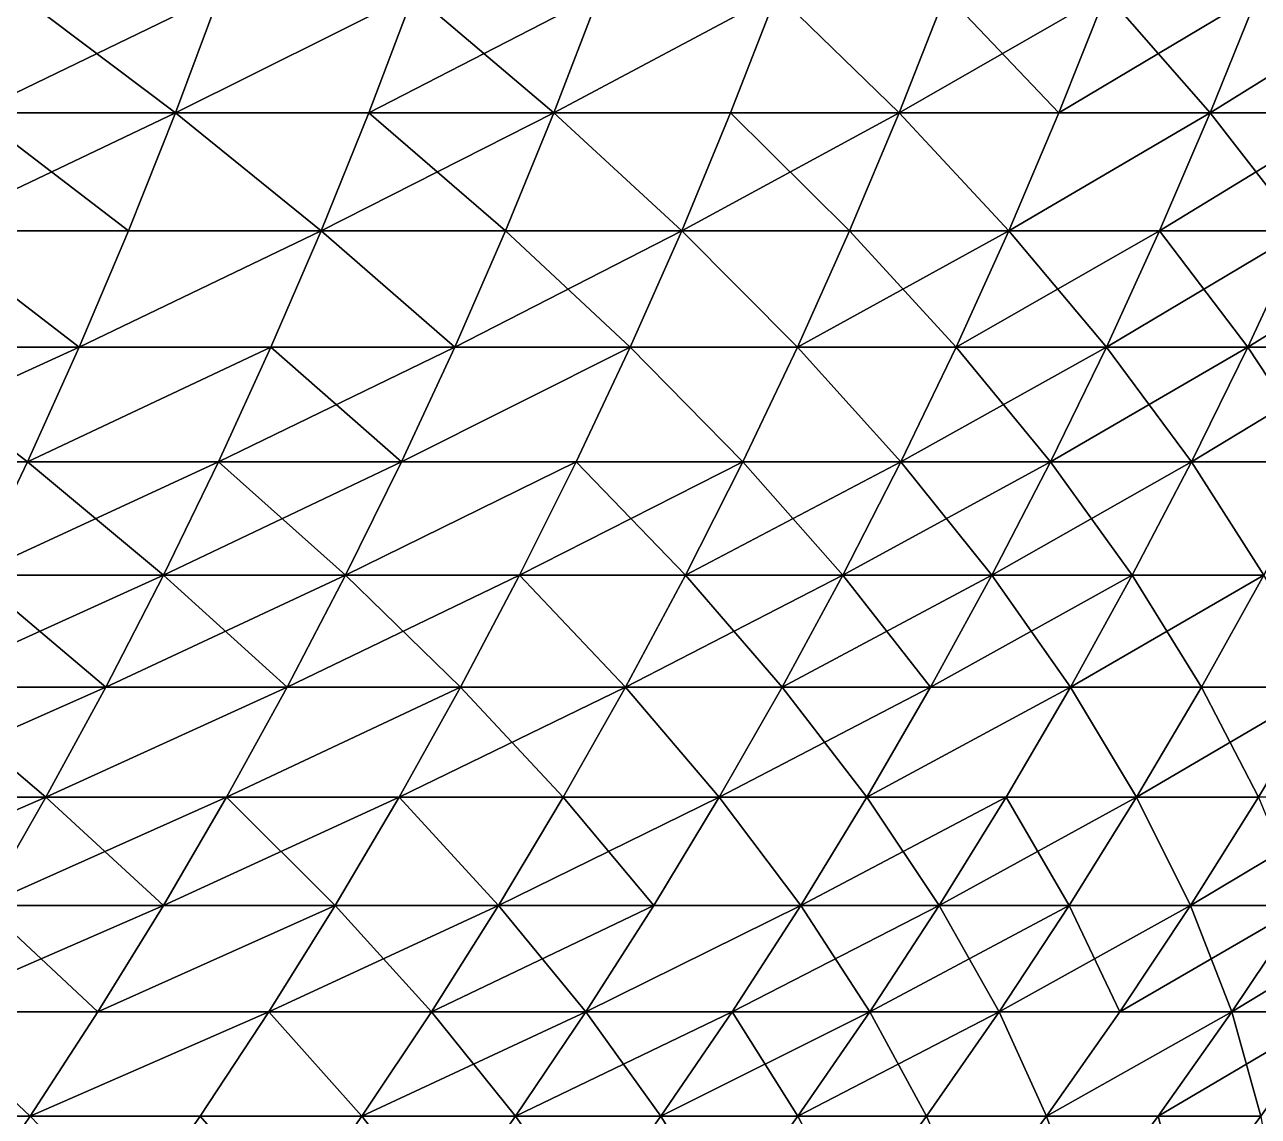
# Model space of a CAD drawing. Header units: millimetres. Extents: x -3250 to 6200, y -3250 to 3250.
# Drawn here: x 5764.4 to 5953.7, y -483 to -315.5 of the extents above; entities that cross this region are included whole.
import ezdxf

# ---------------------------------------------------------------- set-up
doc = ezdxf.new("R2010")
doc.units = ezdxf.units.MM
doc.header["$MEASUREMENT"] = 0
doc.layers.add('MESH_3D', color=2, linetype='CONTINUOUS')

msp = doc.modelspace()

# ---------------------------------------------------------------- linework, layer by layer
at = {"layer": 'MESH_3D'}
for points in [[(5763.29, -310.75, 1531.97), (5787.49, -329.03, 1585.47), (5756.59, -329.03, 1536.3)], [(5794.3, -310.75, 25118.69), (5756.59, -329.03, 25163.7), (5787.49, -329.03, 25114.53)], [(5794.3, -310.75, 25118.69), (5763.29, -310.75, 25168.03), (5756.59, -329.03, 25163.7)], [(5763.29, -310.75, 1531.97), (5794.3, -310.75, 1581.31), (5787.49, -329.03, 1585.47)], [(5787.49, -329.03, 1585.47), (5824.06, -310.75, 1631.41), (5817.15, -329.03, 1635.4)], [(5794.3, -310.75, 1581.31), (5824.06, -310.75, 1631.41), (5787.49, -329.03, 1585.47)], [(5824.06, -310.75, 25068.59), (5787.49, -329.03, 25114.53), (5817.15, -329.03, 25064.6)], [(5824.06, -310.75, 25068.59), (5794.3, -310.75, 25118.69), (5787.49, -329.03, 25114.53)], [(5824.06, -310.75, 1631.41), (5845.56, -329.03, 1686.05), (5817.15, -329.03, 1635.4)], [(5852.56, -310.75, 25017.77), (5817.15, -329.03, 25064.6), (5845.56, -329.03, 25013.95)], [(5852.56, -310.75, 25017.77), (5824.06, -310.75, 25068.59), (5817.15, -329.03, 25064.6)], [(5824.06, -310.75, 1631.41), (5852.56, -310.75, 1682.23), (5845.56, -329.03, 1686.05)], [(5845.56, -329.03, 1686.05), (5879.79, -310.75, 1733.75), (5872.69, -329.03, 1737.39)], [(5852.56, -310.75, 1682.23), (5879.79, -310.75, 1733.75), (5845.56, -329.03, 1686.05)], [(5879.79, -310.75, 24966.25), (5852.56, -310.75, 25017.77), (5845.56, -329.03, 25013.95)], [(5879.79, -310.75, 24966.25), (5845.56, -329.03, 25013.95), (5872.69, -329.03, 24962.61)], [(5879.79, -310.75, 1733.75), (5898.54, -329.03, 1789.4), (5872.69, -329.03, 1737.39)], [(5898.54, -329.03, 24910.6), (5879.79, -310.75, 24966.25), (5872.69, -329.03, 24962.61)], [(5879.79, -310.75, 1733.75), (5905.73, -310.75, 1785.94), (5898.54, -329.03, 1789.4)], [(5905.73, -310.75, 24914.06), (5879.79, -310.75, 24966.25), (5898.54, -329.03, 24910.6)], [(5905.73, -310.75, 1785.94), (5923.08, -329.03, 1842.03), (5898.54, -329.03, 1789.4)], [(5930.35, -310.75, 24861.25), (5898.54, -329.03, 24910.6), (5923.08, -329.03, 24857.97)], [(5930.35, -310.75, 24861.25), (5905.73, -310.75, 24914.06), (5898.54, -329.03, 24910.6)], [(5905.73, -310.75, 1785.94), (5930.35, -310.75, 1838.75), (5923.08, -329.03, 1842.03)], [(5930.35, -310.75, 1838.75), (5946.31, -329.03, 1895.26), (5923.08, -329.03, 1842.03)], [(5953.66, -310.75, 24807.84), (5930.35, -310.75, 24861.25), (5923.08, -329.03, 24857.97)], [(5953.66, -310.75, 24807.84), (5923.08, -329.03, 24857.97), (5946.31, -329.03, 24804.74)], [(5930.35, -310.75, 1838.75), (5953.66, -310.75, 1892.16), (5946.31, -329.03, 1895.26)], [(5946.31, -329.03, 1895.26), (5975.62, -310.75, 1946.13), (5968.2, -329.03, 1949.05)], [(5953.66, -310.75, 1892.16), (5975.62, -310.75, 1946.13), (5946.31, -329.03, 1895.26)], [(5968.2, -329.03, 24750.95), (5953.66, -310.75, 24807.84), (5946.31, -329.03, 24804.74)], [(5975.62, -310.75, 24753.87), (5953.66, -310.75, 24807.84), (5968.2, -329.03, 24750.95)], [(5756.59, -329.03, 1536.3), (5780.3, -347.11, 1589.87), (5749.51, -347.11, 1540.87)], [(5787.49, -329.03, 25114.53), (5756.59, -329.03, 25163.7), (5749.51, -347.11, 25159.13)], [(5787.49, -329.03, 25114.53), (5749.51, -347.11, 25159.13), (5780.3, -347.11, 25110.13)], [(5756.59, -329.03, 1536.3), (5787.49, -329.03, 1585.47), (5780.3, -347.11, 1589.87)], [(5787.49, -329.03, 1585.47), (5809.85, -347.11, 1639.61), (5780.3, -347.11, 1589.87)], [(5809.85, -347.11, 25060.39), (5787.49, -329.03, 25114.53), (5780.3, -347.11, 25110.13)], [(5787.49, -329.03, 1585.47), (5817.15, -329.03, 1635.4), (5809.85, -347.11, 1639.61)], [(5817.15, -329.03, 25064.6), (5787.49, -329.03, 25114.53), (5809.85, -347.11, 25060.39)], [(5817.15, -329.03, 1635.4), (5838.15, -347.11, 1690.08), (5809.85, -347.11, 1639.61)], [(5845.56, -329.03, 25013.95), (5817.15, -329.03, 25064.6), (5809.85, -347.11, 25060.39)], [(5845.56, -329.03, 25013.95), (5809.85, -347.11, 25060.39), (5838.15, -347.11, 25009.92)], [(5817.15, -329.03, 1635.4), (5845.56, -329.03, 1686.05), (5838.15, -347.11, 1690.08)], [(5845.56, -329.03, 1686.05), (5865.19, -347.11, 1741.24), (5838.15, -347.11, 1690.08)], [(5865.19, -347.11, 24958.76), (5845.56, -329.03, 25013.95), (5838.15, -347.11, 25009.92)], [(5845.56, -329.03, 1686.05), (5872.69, -329.03, 1737.39), (5865.19, -347.11, 1741.24)], [(5872.69, -329.03, 24962.61), (5845.56, -329.03, 25013.95), (5865.19, -347.11, 24958.76)], [(5872.69, -329.03, 1737.39), (5890.95, -347.11, 1793.05), (5865.19, -347.11, 1741.24)], [(5898.54, -329.03, 24910.6), (5872.69, -329.03, 24962.61), (5865.19, -347.11, 24958.76)], [(5898.54, -329.03, 24910.6), (5865.19, -347.11, 24958.76), (5890.95, -347.11, 24906.95)], [(5872.69, -329.03, 1737.39), (5898.54, -329.03, 1789.4), (5890.95, -347.11, 1793.05)], [(5898.54, -329.03, 1789.4), (5915.4, -347.11, 1845.5), (5890.95, -347.11, 1793.05)], [(5915.4, -347.11, 24854.5), (5898.54, -329.03, 24910.6), (5890.95, -347.11, 24906.95)], [(5898.54, -329.03, 1789.4), (5923.08, -329.03, 1842.03), (5915.4, -347.11, 1845.5)], [(5923.08, -329.03, 24857.97), (5898.54, -329.03, 24910.6), (5915.4, -347.11, 24854.5)], [(5915.4, -347.11, 1845.5), (5946.31, -329.03, 1895.26), (5938.54, -347.11, 1898.53)], [(5923.08, -329.03, 1842.03), (5946.31, -329.03, 1895.26), (5915.4, -347.11, 1845.5)], [(5946.31, -329.03, 24804.74), (5915.4, -347.11, 24854.5), (5938.54, -347.11, 24801.47)], [(5946.31, -329.03, 24804.74), (5923.08, -329.03, 24857.97), (5915.4, -347.11, 24854.5)], [(5946.31, -329.03, 1895.26), (5960.35, -347.11, 1952.13), (5938.54, -347.11, 1898.53)], [(5968.2, -329.03, 24750.95), (5938.54, -347.11, 24801.47), (5960.35, -347.11, 24747.87)], [(5968.2, -329.03, 24750.95), (5946.31, -329.03, 24804.74), (5938.54, -347.11, 24801.47)], [(5946.31, -329.03, 1895.26), (5968.2, -329.03, 1949.05), (5960.35, -347.11, 1952.13)], [(5749.51, -347.11, 1540.87), (5772.72, -364.97, 1594.5), (5742.05, -364.97, 1545.69)], [(5772.72, -364.97, 25105.5), (5749.51, -347.11, 25159.13), (5742.05, -364.97, 25154.31)], [(5749.51, -347.11, 1540.87), (5780.3, -347.11, 1589.87), (5772.72, -364.97, 1594.5)], [(5780.3, -347.11, 25110.13), (5749.51, -347.11, 25159.13), (5772.72, -364.97, 25105.5)], [(5772.72, -364.97, 1594.5), (5809.85, -347.11, 1639.61), (5802.16, -364.97, 1644.05)], [(5780.3, -347.11, 1589.87), (5809.85, -347.11, 1639.61), (5772.72, -364.97, 1594.5)], [(5809.85, -347.11, 25060.39), (5772.72, -364.97, 25105.5), (5802.16, -364.97, 25055.95)], [(5809.85, -347.11, 25060.39), (5780.3, -347.11, 25110.13), (5772.72, -364.97, 25105.5)], [(5809.85, -347.11, 1639.61), (5830.36, -364.97, 1694.33), (5802.16, -364.97, 1644.05)], [(5830.36, -364.97, 25005.67), (5809.85, -347.11, 25060.39), (5802.16, -364.97, 25055.95)], [(5809.85, -347.11, 1639.61), (5838.15, -347.11, 1690.08), (5830.36, -364.97, 1694.33)], [(5838.15, -347.11, 25009.92), (5809.85, -347.11, 25060.39), (5830.36, -364.97, 25005.67)], [(5838.15, -347.11, 1690.08), (5857.29, -364.97, 1745.29), (5830.36, -364.97, 1694.33)], [(5865.19, -347.11, 24958.76), (5830.36, -364.97, 25005.67), (5857.29, -364.97, 24954.71)], [(5865.19, -347.11, 24958.76), (5838.15, -347.11, 25009.92), (5830.36, -364.97, 25005.67)], [(5838.15, -347.11, 1690.08), (5865.19, -347.11, 1741.24), (5857.29, -364.97, 1745.29)], [(5865.19, -347.11, 1741.24), (5882.95, -364.97, 1796.91), (5857.29, -364.97, 1745.29)], [(5882.95, -364.97, 24903.09), (5865.19, -347.11, 24958.76), (5857.29, -364.97, 24954.71)], [(5865.19, -347.11, 1741.24), (5890.95, -347.11, 1793.05), (5882.95, -364.97, 1796.91)], [(5890.95, -347.11, 24906.95), (5865.19, -347.11, 24958.76), (5882.95, -364.97, 24903.09)], [(5890.95, -347.11, 1793.05), (5907.31, -364.97, 1849.15), (5882.95, -364.97, 1796.91)], [(5915.4, -347.11, 24854.5), (5890.95, -347.11, 24906.95), (5882.95, -364.97, 24903.09)], [(5915.4, -347.11, 24854.5), (5882.95, -364.97, 24903.09), (5907.31, -364.97, 24850.85)], [(5890.95, -347.11, 1793.05), (5915.4, -347.11, 1845.5), (5907.31, -364.97, 1849.15)], [(5915.4, -347.11, 1845.5), (5930.36, -364.97, 1901.98), (5907.31, -364.97, 1849.15)], [(5938.54, -347.11, 24801.47), (5915.4, -347.11, 24854.5), (5907.31, -364.97, 24850.85)], [(5938.54, -347.11, 24801.47), (5907.31, -364.97, 24850.85), (5930.36, -364.97, 24798.02)], [(5915.4, -347.11, 1845.5), (5938.54, -347.11, 1898.53), (5930.36, -364.97, 1901.98)], [(5930.36, -364.97, 1901.98), (5960.35, -347.11, 1952.13), (5952.08, -364.97, 1955.37)], [(5938.54, -347.11, 1898.53), (5960.35, -347.11, 1952.13), (5930.36, -364.97, 1901.98)], [(5952.08, -364.97, 24744.63), (5938.54, -347.11, 24801.47), (5930.36, -364.97, 24798.02)], [(5960.35, -347.11, 24747.87), (5938.54, -347.11, 24801.47), (5952.08, -364.97, 24744.63)], [(5960.35, -347.11, 1952.13), (5972.47, -364.97, 2009.28), (5952.08, -364.97, 1955.37)], [(5980.82, -347.11, 24693.75), (5960.35, -347.11, 24747.87), (5952.08, -364.97, 24744.63)], [(5980.82, -347.11, 24693.75), (5952.08, -364.97, 24744.63), (5972.47, -364.97, 24690.72)], [(5742.05, -364.97, 1545.69), (5764.77, -382.6, 1599.36), (5734.22, -382.6, 1550.75)], [(5772.72, -364.97, 25105.5), (5742.05, -364.97, 25154.31), (5734.22, -382.6, 25149.25)], [(5772.72, -364.97, 25105.5), (5734.22, -382.6, 25149.25), (5764.77, -382.6, 25100.64)], [(5742.05, -364.97, 1545.69), (5772.72, -364.97, 1594.5), (5764.77, -382.6, 1599.36)], [(5764.77, -382.6, 1599.36), (5802.16, -364.97, 1644.05), (5794.09, -382.6, 1648.71)], [(5772.72, -364.97, 1594.5), (5802.16, -364.97, 1644.05), (5764.77, -382.6, 1599.36)], [(5802.16, -364.97, 25055.95), (5764.77, -382.6, 25100.64), (5794.09, -382.6, 25051.29)], [(5802.16, -364.97, 25055.95), (5772.72, -364.97, 25105.5), (5764.77, -382.6, 25100.64)], [(5802.16, -364.97, 1644.05), (5822.17, -382.6, 1698.78), (5794.09, -382.6, 1648.71)], [(5830.36, -364.97, 25005.67), (5794.09, -382.6, 25051.29), (5822.17, -382.6, 25001.22)], [(5830.36, -364.97, 25005.67), (5802.16, -364.97, 25055.95), (5794.09, -382.6, 25051.29)], [(5802.16, -364.97, 1644.05), (5830.36, -364.97, 1694.33), (5822.17, -382.6, 1698.78)], [(5822.17, -382.6, 1698.78), (5857.29, -364.97, 1745.29), (5849, -382.6, 1749.54)], [(5830.36, -364.97, 1694.33), (5857.29, -364.97, 1745.29), (5822.17, -382.6, 1698.78)], [(5857.29, -364.97, 24954.71), (5830.36, -364.97, 25005.67), (5822.17, -382.6, 25001.22)], [(5857.29, -364.97, 24954.71), (5822.17, -382.6, 25001.22), (5849, -382.6, 24950.46)], [(5857.29, -364.97, 1745.29), (5874.55, -382.6, 1800.95), (5849, -382.6, 1749.54)], [(5874.55, -382.6, 24899.05), (5857.29, -364.97, 24954.71), (5849, -382.6, 24950.46)], [(5857.29, -364.97, 1745.29), (5882.95, -364.97, 1796.91), (5874.55, -382.6, 1800.95)], [(5882.95, -364.97, 24903.09), (5857.29, -364.97, 24954.71), (5874.55, -382.6, 24899.05)], [(5882.95, -364.97, 1796.91), (5898.81, -382.6, 1852.98), (5874.55, -382.6, 1800.95)], [(5898.81, -382.6, 24847.02), (5882.95, -364.97, 24903.09), (5874.55, -382.6, 24899.05)], [(5882.95, -364.97, 1796.91), (5907.31, -364.97, 1849.15), (5898.81, -382.6, 1852.98)], [(5907.31, -364.97, 24850.85), (5882.95, -364.97, 24903.09), (5898.81, -382.6, 24847.02)], [(5907.31, -364.97, 1849.15), (5921.77, -382.6, 1905.6), (5898.81, -382.6, 1852.98)], [(5930.36, -364.97, 24798.02), (5907.31, -364.97, 24850.85), (5898.81, -382.6, 24847.02)], [(5930.36, -364.97, 24798.02), (5898.81, -382.6, 24847.02), (5921.77, -382.6, 24794.4)], [(5907.31, -364.97, 1849.15), (5930.36, -364.97, 1901.98), (5921.77, -382.6, 1905.6)], [(5921.77, -382.6, 1905.6), (5952.08, -364.97, 1955.37), (5943.41, -382.6, 1958.77)], [(5930.36, -364.97, 1901.98), (5952.08, -364.97, 1955.37), (5921.77, -382.6, 1905.6)], [(5943.41, -382.6, 24741.23), (5930.36, -364.97, 24798.02), (5921.77, -382.6, 24794.4)], [(5952.08, -364.97, 24744.63), (5930.36, -364.97, 24798.02), (5943.41, -382.6, 24741.23)], [(5952.08, -364.97, 1955.37), (5963.71, -382.6, 2012.47), (5943.41, -382.6, 1958.77)], [(5972.47, -364.97, 24690.72), (5952.08, -364.97, 24744.63), (5943.41, -382.6, 24741.23)], [(5972.47, -364.97, 24690.72), (5943.41, -382.6, 24741.23), (5963.71, -382.6, 24687.53)], [(5952.08, -364.97, 1955.37), (5972.47, -364.97, 2009.28), (5963.71, -382.6, 2012.47)], [(5734.22, -382.6, 1550.75), (5764.77, -382.6, 1599.36), (5756.44, -400, 1604.44)], [(5764.77, -382.6, 25100.64), (5734.22, -382.6, 25149.25), (5756.44, -400, 25095.56)], [(5764.77, -382.6, 1599.36), (5785.64, -400, 1653.59), (5756.44, -400, 1604.44)], [(5794.09, -382.6, 25051.29), (5756.44, -400, 25095.56), (5785.64, -400, 25046.41)], [(5794.09, -382.6, 25051.29), (5764.77, -382.6, 25100.64), (5756.44, -400, 25095.56)], [(5764.77, -382.6, 1599.36), (5794.09, -382.6, 1648.71), (5785.64, -400, 1653.59)], [(5794.09, -382.6, 1648.71), (5813.6, -400, 1703.45), (5785.64, -400, 1653.59)], [(5822.17, -382.6, 25001.22), (5794.09, -382.6, 25051.29), (5785.64, -400, 25046.41)], [(5822.17, -382.6, 25001.22), (5785.64, -400, 25046.41), (5813.6, -400, 24996.55)], [(5794.09, -382.6, 1648.71), (5822.17, -382.6, 1698.78), (5813.6, -400, 1703.45)], [(5813.6, -400, 1703.45), (5849, -382.6, 1749.54), (5840.32, -400, 1753.99)], [(5822.17, -382.6, 1698.78), (5849, -382.6, 1749.54), (5813.6, -400, 1703.45)], [(5849, -382.6, 24950.46), (5813.6, -400, 24996.55), (5840.32, -400, 24946.01)], [(5849, -382.6, 24950.46), (5822.17, -382.6, 25001.22), (5813.6, -400, 24996.55)], [(5849, -382.6, 1749.54), (5865.76, -400, 1805.18), (5840.32, -400, 1753.99)], [(5874.55, -382.6, 24899.05), (5840.32, -400, 24946.01), (5865.76, -400, 24894.82)], [(5874.55, -382.6, 24899.05), (5849, -382.6, 24950.46), (5840.32, -400, 24946.01)], [(5849, -382.6, 1749.54), (5874.55, -382.6, 1800.95), (5865.76, -400, 1805.18)], [(5874.55, -382.6, 1800.95), (5889.92, -400, 1856.99), (5865.76, -400, 1805.18)], [(5898.81, -382.6, 24847.02), (5865.76, -400, 24894.82), (5889.92, -400, 24843.01)], [(5898.81, -382.6, 24847.02), (5874.55, -382.6, 24899.05), (5865.76, -400, 24894.82)], [(5874.55, -382.6, 1800.95), (5898.81, -382.6, 1852.98), (5889.92, -400, 1856.99)], [(5898.81, -382.6, 1852.98), (5912.78, -400, 1909.39), (5889.92, -400, 1856.99)], [(5921.77, -382.6, 24794.4), (5898.81, -382.6, 24847.02), (5889.92, -400, 24843.01)], [(5921.77, -382.6, 24794.4), (5889.92, -400, 24843.01), (5912.78, -400, 24790.61)], [(5898.81, -382.6, 1852.98), (5921.77, -382.6, 1905.6), (5912.78, -400, 1909.39)], [(5921.77, -382.6, 1905.6), (5934.33, -400, 1962.34), (5912.78, -400, 1909.39)], [(5943.41, -382.6, 24741.23), (5921.77, -382.6, 24794.4), (5912.78, -400, 24790.61)], [(5943.41, -382.6, 24741.23), (5912.78, -400, 24790.61), (5934.33, -400, 24737.66)], [(5921.77, -382.6, 1905.6), (5943.41, -382.6, 1958.77), (5934.33, -400, 1962.34)], [(5943.41, -382.6, 1958.77), (5954.55, -400, 2015.81), (5934.33, -400, 1962.34)], [(5954.55, -400, 24684.19), (5943.41, -382.6, 24741.23), (5934.33, -400, 24737.66)], [(5943.41, -382.6, 1958.77), (5963.71, -382.6, 2012.47), (5954.55, -400, 2015.81)], [(5963.71, -382.6, 24687.53), (5943.41, -382.6, 24741.23), (5954.55, -400, 24684.19)], [(5756.44, -400, 1604.44), (5776.82, -417.15, 1658.68), (5747.75, -417.15, 1609.75)], [(5785.64, -400, 25046.41), (5756.44, -400, 25095.56), (5747.75, -417.15, 25090.25)], [(5785.64, -400, 25046.41), (5747.75, -417.15, 25090.25), (5776.82, -417.15, 25041.32)], [(5756.44, -400, 1604.44), (5785.64, -400, 1653.59), (5776.82, -417.15, 1658.68)], [(5785.64, -400, 1653.59), (5804.66, -417.15, 1708.32), (5776.82, -417.15, 1658.68)], [(5813.6, -400, 24996.55), (5785.64, -400, 25046.41), (5776.82, -417.15, 25041.32)], [(5813.6, -400, 24996.55), (5776.82, -417.15, 25041.32), (5804.66, -417.15, 24991.68)], [(5785.64, -400, 1653.59), (5813.6, -400, 1703.45), (5804.66, -417.15, 1708.32)], [(5813.6, -400, 1703.45), (5831.25, -417.15, 1758.64), (5804.66, -417.15, 1708.32)], [(5840.32, -400, 24946.01), (5804.66, -417.15, 24991.68), (5831.25, -417.15, 24941.36)], [(5840.32, -400, 24946.01), (5813.6, -400, 24996.55), (5804.66, -417.15, 24991.68)], [(5813.6, -400, 1703.45), (5840.32, -400, 1753.99), (5831.25, -417.15, 1758.64)], [(5840.32, -400, 1753.99), (5856.58, -417.15, 1809.6), (5831.25, -417.15, 1758.64)], [(5856.58, -417.15, 24890.4), (5840.32, -400, 24946.01), (5831.25, -417.15, 24941.36)], [(5840.32, -400, 1753.99), (5865.76, -400, 1805.18), (5856.58, -417.15, 1809.6)], [(5865.76, -400, 24894.82), (5840.32, -400, 24946.01), (5856.58, -417.15, 24890.4)], [(5865.76, -400, 1805.18), (5880.63, -417.15, 1861.18), (5856.58, -417.15, 1809.6)], [(5889.92, -400, 24843.01), (5865.76, -400, 24894.82), (5856.58, -417.15, 24890.4)], [(5889.92, -400, 24843.01), (5856.58, -417.15, 24890.4), (5880.63, -417.15, 24838.82)], [(5865.76, -400, 1805.18), (5889.92, -400, 1856.99), (5880.63, -417.15, 1861.18)], [(5889.92, -400, 1856.99), (5903.39, -417.15, 1913.35), (5880.63, -417.15, 1861.18)], [(5912.78, -400, 24790.61), (5880.63, -417.15, 24838.82), (5903.39, -417.15, 24786.65)], [(5912.78, -400, 24790.61), (5889.92, -400, 24843.01), (5880.63, -417.15, 24838.82)], [(5889.92, -400, 1856.99), (5912.78, -400, 1909.39), (5903.39, -417.15, 1913.35)], [(5903.39, -417.15, 1913.35), (5934.33, -400, 1962.34), (5924.84, -417.15, 1966.06)], [(5912.78, -400, 1909.39), (5934.33, -400, 1962.34), (5903.39, -417.15, 1913.35)], [(5924.84, -417.15, 24733.94), (5912.78, -400, 24790.61), (5903.39, -417.15, 24786.65)], [(5934.33, -400, 24737.66), (5912.78, -400, 24790.61), (5924.84, -417.15, 24733.94)], [(5934.33, -400, 1962.34), (5944.97, -417.15, 2019.29), (5924.84, -417.15, 1966.06)], [(5954.55, -400, 24684.19), (5934.33, -400, 24737.66), (5924.84, -417.15, 24733.94)], [(5954.55, -400, 24684.19), (5924.84, -417.15, 24733.94), (5944.97, -417.15, 24680.71)], [(5934.33, -400, 1962.34), (5954.55, -400, 2015.81), (5944.97, -417.15, 2019.29)], [(5954.55, -400, 2015.81), (5963.77, -417.15, 2073.01), (5944.97, -417.15, 2019.29)], [(5963.77, -417.15, 24626.99), (5954.55, -400, 24684.19), (5944.97, -417.15, 24680.71)], [(5738.69, -434.04, 1615.29), (5776.82, -417.15, 1658.68), (5767.63, -434.04, 1663.99)], [(5747.75, -417.15, 1609.75), (5776.82, -417.15, 1658.68), (5738.69, -434.04, 1615.29)], [(5767.63, -434.04, 25036.01), (5747.75, -417.15, 25090.25), (5738.69, -434.04, 25084.71)], [(5776.82, -417.15, 25041.32), (5747.75, -417.15, 25090.25), (5767.63, -434.04, 25036.01)], [(5767.63, -434.04, 1663.99), (5804.66, -417.15, 1708.32), (5795.34, -434.04, 1713.4)], [(5776.82, -417.15, 1658.68), (5804.66, -417.15, 1708.32), (5767.63, -434.04, 1663.99)], [(5804.66, -417.15, 24991.68), (5776.82, -417.15, 25041.32), (5767.63, -434.04, 25036.01)], [(5804.66, -417.15, 24991.68), (5767.63, -434.04, 25036.01), (5795.34, -434.04, 24986.6)], [(5795.34, -434.04, 1713.4), (5831.25, -417.15, 1758.64), (5821.81, -434.04, 1763.48)], [(5804.66, -417.15, 1708.32), (5831.25, -417.15, 1758.64), (5795.34, -434.04, 1713.4)], [(5831.25, -417.15, 24941.36), (5804.66, -417.15, 24991.68), (5795.34, -434.04, 24986.6)], [(5831.25, -417.15, 24941.36), (5795.34, -434.04, 24986.6), (5821.81, -434.04, 24936.52)], [(5831.25, -417.15, 1758.64), (5847.02, -434.04, 1814.21), (5821.81, -434.04, 1763.48)], [(5856.58, -417.15, 24890.4), (5831.25, -417.15, 24941.36), (5821.81, -434.04, 24936.52)], [(5856.58, -417.15, 24890.4), (5821.81, -434.04, 24936.52), (5847.02, -434.04, 24885.79)], [(5831.25, -417.15, 1758.64), (5856.58, -417.15, 1809.6), (5847.02, -434.04, 1814.21)], [(5856.58, -417.15, 1809.6), (5870.96, -434.04, 1865.55), (5847.02, -434.04, 1814.21)], [(5870.96, -434.04, 24834.45), (5856.58, -417.15, 24890.4), (5847.02, -434.04, 24885.79)], [(5856.58, -417.15, 1809.6), (5880.63, -417.15, 1861.18), (5870.96, -434.04, 1865.55)], [(5880.63, -417.15, 24838.82), (5856.58, -417.15, 24890.4), (5870.96, -434.04, 24834.45)], [(5880.63, -417.15, 1861.18), (5893.61, -434.04, 1917.47), (5870.96, -434.04, 1865.55)], [(5903.39, -417.15, 24786.65), (5880.63, -417.15, 24838.82), (5870.96, -434.04, 24834.45)], [(5903.39, -417.15, 24786.65), (5870.96, -434.04, 24834.45), (5893.61, -434.04, 24782.53)], [(5880.63, -417.15, 1861.18), (5903.39, -417.15, 1913.35), (5893.61, -434.04, 1917.47)], [(5893.61, -434.04, 1917.47), (5924.84, -417.15, 1966.06), (5914.96, -434.04, 1969.94)], [(5903.39, -417.15, 1913.35), (5924.84, -417.15, 1966.06), (5893.61, -434.04, 1917.47)], [(5924.84, -417.15, 24733.94), (5903.39, -417.15, 24786.65), (5893.61, -434.04, 24782.53)], [(5924.84, -417.15, 24733.94), (5893.61, -434.04, 24782.53), (5914.96, -434.04, 24730.06)], [(5924.84, -417.15, 1966.06), (5935, -434.04, 2022.92), (5914.96, -434.04, 1969.94)], [(5935, -434.04, 24677.08), (5924.84, -417.15, 24733.94), (5914.96, -434.04, 24730.06)], [(5924.84, -417.15, 1966.06), (5944.97, -417.15, 2019.29), (5935, -434.04, 2022.92)], [(5944.97, -417.15, 24680.71), (5924.84, -417.15, 24733.94), (5935, -434.04, 24677.08)], [(5944.97, -417.15, 2019.29), (5953.71, -434.04, 2076.39), (5935, -434.04, 2022.92)], [(5963.77, -417.15, 24626.99), (5944.97, -417.15, 24680.71), (5935, -434.04, 24677.08)], [(5963.77, -417.15, 24626.99), (5935, -434.04, 24677.08), (5953.71, -434.04, 24623.61)], [(5944.97, -417.15, 2019.29), (5963.77, -417.15, 2073.01), (5953.71, -434.04, 2076.39)], [(5729.28, -450.66, 1621.04), (5767.63, -434.04, 1663.99), (5758.08, -450.66, 1669.5)], [(5738.69, -434.04, 1615.29), (5767.63, -434.04, 1663.99), (5729.28, -450.66, 1621.04)], [(5767.63, -434.04, 25036.01), (5738.69, -434.04, 25084.71), (5729.28, -450.66, 25078.96)], [(5767.63, -434.04, 25036.01), (5729.28, -450.66, 25078.96), (5758.08, -450.66, 25030.5)], [(5767.63, -434.04, 1663.99), (5785.65, -450.66, 1718.67), (5758.08, -450.66, 1669.5)], [(5795.34, -434.04, 24986.6), (5767.63, -434.04, 25036.01), (5758.08, -450.66, 25030.5)], [(5795.34, -434.04, 24986.6), (5758.08, -450.66, 25030.5), (5785.65, -450.66, 24981.33)], [(5767.63, -434.04, 1663.99), (5795.34, -434.04, 1713.4), (5785.65, -450.66, 1718.67)], [(5795.34, -434.04, 1713.4), (5811.99, -450.66, 1768.51), (5785.65, -450.66, 1718.67)], [(5821.81, -434.04, 24936.52), (5785.65, -450.66, 24981.33), (5811.99, -450.66, 24931.49)], [(5821.81, -434.04, 24936.52), (5795.34, -434.04, 24986.6), (5785.65, -450.66, 24981.33)], [(5795.34, -434.04, 1713.4), (5821.81, -434.04, 1763.48), (5811.99, -450.66, 1768.51)], [(5821.81, -434.04, 1763.48), (5837.08, -450.66, 1818.99), (5811.99, -450.66, 1768.51)], [(5837.08, -450.66, 24881.01), (5821.81, -434.04, 24936.52), (5811.99, -450.66, 24931.49)], [(5821.81, -434.04, 1763.48), (5847.02, -434.04, 1814.21), (5837.08, -450.66, 1818.99)], [(5847.02, -434.04, 24885.79), (5821.81, -434.04, 24936.52), (5837.08, -450.66, 24881.01)], [(5847.02, -434.04, 1814.21), (5860.91, -450.66, 1870.08), (5837.08, -450.66, 1818.99)], [(5870.96, -434.04, 24834.45), (5837.08, -450.66, 24881.01), (5860.91, -450.66, 24829.92)], [(5870.96, -434.04, 24834.45), (5847.02, -434.04, 24885.79), (5837.08, -450.66, 24881.01)], [(5847.02, -434.04, 1814.21), (5870.96, -434.04, 1865.55), (5860.91, -450.66, 1870.08)], [(5870.96, -434.04, 1865.55), (5883.45, -450.66, 1921.75), (5860.91, -450.66, 1870.08)], [(5883.45, -450.66, 24778.25), (5870.96, -434.04, 24834.45), (5860.91, -450.66, 24829.92)], [(5870.96, -434.04, 1865.55), (5893.61, -434.04, 1917.47), (5883.45, -450.66, 1921.75)], [(5893.61, -434.04, 24782.53), (5870.96, -434.04, 24834.45), (5883.45, -450.66, 24778.25)], [(5883.45, -450.66, 1921.75), (5914.96, -434.04, 1969.94), (5904.7, -450.66, 1973.97)], [(5893.61, -434.04, 1917.47), (5914.96, -434.04, 1969.94), (5883.45, -450.66, 1921.75)], [(5904.7, -450.66, 24726.03), (5893.61, -434.04, 24782.53), (5883.45, -450.66, 24778.25)], [(5914.96, -434.04, 24730.06), (5893.61, -434.04, 24782.53), (5904.7, -450.66, 24726.03)], [(5914.96, -434.04, 1969.94), (5924.64, -450.66, 2026.7), (5904.7, -450.66, 1973.97)], [(5935, -434.04, 24677.08), (5914.96, -434.04, 24730.06), (5904.7, -450.66, 24726.03)], [(5935, -434.04, 24677.08), (5904.7, -450.66, 24726.03), (5924.64, -450.66, 24673.3)], [(5914.96, -434.04, 1969.94), (5935, -434.04, 2022.92), (5924.64, -450.66, 2026.7)], [(5935, -434.04, 2022.92), (5943.26, -450.66, 2079.9), (5924.64, -450.66, 2026.7)], [(5943.26, -450.66, 24620.1), (5935, -434.04, 24677.08), (5924.64, -450.66, 24673.3)], [(5935, -434.04, 2022.92), (5953.71, -434.04, 2076.39), (5943.26, -450.66, 2079.9)], [(5953.71, -434.04, 24623.61), (5935, -434.04, 24677.08), (5943.26, -450.66, 24620.1)], [(5953.71, -434.04, 2076.39), (5960.54, -450.66, 2133.56), (5943.26, -450.66, 2079.9)], [(5971.08, -434.04, 24569.69), (5953.71, -434.04, 24623.61), (5943.26, -450.66, 24620.1)], [(5971.08, -434.04, 24569.69), (5943.26, -450.66, 24620.1), (5960.54, -450.66, 24566.44)], [(5758.08, -450.66, 1669.5), (5775.6, -466.99, 1724.14), (5748.17, -466.99, 1675.22)], [(5785.65, -450.66, 24981.33), (5758.08, -450.66, 25030.5), (5748.17, -466.99, 25024.78)], [(5785.65, -450.66, 24981.33), (5748.17, -466.99, 25024.78), (5775.6, -466.99, 24975.86)], [(5758.08, -450.66, 1669.5), (5785.65, -450.66, 1718.67), (5775.6, -466.99, 1724.14)], [(5775.6, -466.99, 1724.14), (5811.99, -450.66, 1768.51), (5801.81, -466.99, 1773.73)], [(5785.65, -450.66, 1718.67), (5811.99, -450.66, 1768.51), (5775.6, -466.99, 1724.14)], [(5811.99, -450.66, 24931.49), (5785.65, -450.66, 24981.33), (5775.6, -466.99, 24975.86)], [(5811.99, -450.66, 24931.49), (5775.6, -466.99, 24975.86), (5801.81, -466.99, 24926.27)], [(5811.99, -450.66, 1768.51), (5826.77, -466.99, 1823.96), (5801.81, -466.99, 1773.73)], [(5837.08, -450.66, 24881.01), (5801.81, -466.99, 24926.27), (5826.77, -466.99, 24876.04)], [(5837.08, -450.66, 24881.01), (5811.99, -450.66, 24931.49), (5801.81, -466.99, 24926.27)], [(5811.99, -450.66, 1768.51), (5837.08, -450.66, 1818.99), (5826.77, -466.99, 1823.96)], [(5837.08, -450.66, 1818.99), (5850.48, -466.99, 1874.79), (5826.77, -466.99, 1823.96)], [(5860.91, -450.66, 24829.92), (5826.77, -466.99, 24876.04), (5850.48, -466.99, 24825.21)], [(5860.91, -450.66, 24829.92), (5837.08, -450.66, 24881.01), (5826.77, -466.99, 24876.04)], [(5837.08, -450.66, 1818.99), (5860.91, -450.66, 1870.08), (5850.48, -466.99, 1874.79)], [(5850.48, -466.99, 1874.79), (5883.45, -450.66, 1921.75), (5872.91, -466.99, 1926.2)], [(5860.91, -450.66, 1870.08), (5883.45, -450.66, 1921.75), (5850.48, -466.99, 1874.79)], [(5883.45, -450.66, 24778.25), (5860.91, -450.66, 24829.92), (5850.48, -466.99, 24825.21)], [(5883.45, -450.66, 24778.25), (5850.48, -466.99, 24825.21), (5872.91, -466.99, 24773.8)], [(5883.45, -450.66, 1921.75), (5894.05, -466.99, 1978.15), (5872.91, -466.99, 1926.2)], [(5904.7, -450.66, 24726.03), (5883.45, -450.66, 24778.25), (5872.91, -466.99, 24773.8)], [(5904.7, -450.66, 24726.03), (5872.91, -466.99, 24773.8), (5894.05, -466.99, 24721.85)], [(5883.45, -450.66, 1921.75), (5904.7, -450.66, 1973.97), (5894.05, -466.99, 1978.15)], [(5904.7, -450.66, 1973.97), (5913.89, -466.99, 2030.61), (5894.05, -466.99, 1978.15)], [(5924.64, -450.66, 24673.3), (5894.05, -466.99, 24721.85), (5913.89, -466.99, 24669.39)], [(5924.64, -450.66, 24673.3), (5904.7, -450.66, 24726.03), (5894.05, -466.99, 24721.85)], [(5904.7, -450.66, 1973.97), (5924.64, -450.66, 2026.7), (5913.89, -466.99, 2030.61)], [(5924.64, -450.66, 2026.7), (5932.41, -466.99, 2083.55), (5913.89, -466.99, 2030.61)], [(5943.26, -450.66, 24620.1), (5913.89, -466.99, 24669.39), (5932.41, -466.99, 24616.45)], [(5943.26, -450.66, 24620.1), (5924.64, -450.66, 24673.3), (5913.89, -466.99, 24669.39)], [(5924.64, -450.66, 2026.7), (5943.26, -450.66, 2079.9), (5932.41, -466.99, 2083.55)], [(5943.26, -450.66, 2079.9), (5949.61, -466.99, 2136.93), (5932.41, -466.99, 2083.55)], [(5960.54, -450.66, 24566.44), (5932.41, -466.99, 24616.45), (5949.61, -466.99, 24563.07)], [(5960.54, -450.66, 24566.44), (5943.26, -450.66, 24620.1), (5932.41, -466.99, 24616.45)], [(5943.26, -450.66, 2079.9), (5960.54, -450.66, 2133.56), (5949.61, -466.99, 2136.93)], [(5960.54, -450.66, 2133.56), (5965.47, -466.99, 2190.73), (5949.61, -466.99, 2136.93)], [(5976.48, -450.66, 24512.37), (5960.54, -450.66, 24566.44), (5949.61, -466.99, 24563.07)], [(5976.48, -450.66, 24512.37), (5949.61, -466.99, 24563.07), (5965.47, -466.99, 24509.27)], [(5748.17, -466.99, 1675.22), (5765.2, -483.04, 1729.81), (5737.91, -483.04, 1681.15)], [(5765.2, -483.04, 24970.19), (5748.17, -466.99, 25024.78), (5737.91, -483.04, 25018.85)], [(5748.17, -466.99, 1675.22), (5775.6, -466.99, 1724.14), (5765.2, -483.04, 1729.81)], [(5775.6, -466.99, 24975.86), (5748.17, -466.99, 25024.78), (5765.2, -483.04, 24970.19)], [(5765.2, -483.04, 1729.81), (5801.81, -466.99, 1773.73), (5791.27, -483.04, 1779.13)], [(5775.6, -466.99, 1724.14), (5801.81, -466.99, 1773.73), (5765.2, -483.04, 1729.81)], [(5801.81, -466.99, 24926.27), (5765.2, -483.04, 24970.19), (5791.27, -483.04, 24920.87)], [(5801.81, -466.99, 24926.27), (5775.6, -466.99, 24975.86), (5765.2, -483.04, 24970.19)], [(5801.81, -466.99, 1773.73), (5816.1, -483.04, 1829.1), (5791.27, -483.04, 1779.13)], [(5816.1, -483.04, 24870.9), (5801.81, -466.99, 24926.27), (5791.27, -483.04, 24920.87)], [(5801.81, -466.99, 1773.73), (5826.77, -466.99, 1823.96), (5816.1, -483.04, 1829.1)], [(5826.77, -466.99, 24876.04), (5801.81, -466.99, 24926.27), (5816.1, -483.04, 24870.9)], [(5826.77, -466.99, 1823.96), (5839.68, -483.04, 1879.66), (5816.1, -483.04, 1829.1)], [(5850.48, -466.99, 24825.21), (5826.77, -466.99, 24876.04), (5816.1, -483.04, 24870.9)], [(5850.48, -466.99, 24825.21), (5816.1, -483.04, 24870.9), (5839.68, -483.04, 24820.34)], [(5826.77, -466.99, 1823.96), (5850.48, -466.99, 1874.79), (5839.68, -483.04, 1879.66)], [(5850.48, -466.99, 1874.79), (5861.99, -483.04, 1930.8), (5839.68, -483.04, 1879.66)], [(5872.91, -466.99, 24773.8), (5839.68, -483.04, 24820.34), (5861.99, -483.04, 24769.2)], [(5872.91, -466.99, 24773.8), (5850.48, -466.99, 24825.21), (5839.68, -483.04, 24820.34)], [(5850.48, -466.99, 1874.79), (5872.91, -466.99, 1926.2), (5861.99, -483.04, 1930.8)], [(5861.99, -483.04, 1930.8), (5894.05, -466.99, 1978.15), (5883.02, -483.04, 1982.47)], [(5872.91, -466.99, 1926.2), (5894.05, -466.99, 1978.15), (5861.99, -483.04, 1930.8)], [(5883.02, -483.04, 24717.53), (5872.91, -466.99, 24773.8), (5861.99, -483.04, 24769.2)], [(5894.05, -466.99, 24721.85), (5872.91, -466.99, 24773.8), (5883.02, -483.04, 24717.53)], [(5894.05, -466.99, 1978.15), (5902.76, -483.04, 2034.66), (5883.02, -483.04, 1982.47)], [(5913.89, -466.99, 24669.39), (5894.05, -466.99, 24721.85), (5883.02, -483.04, 24717.53)], [(5913.89, -466.99, 24669.39), (5883.02, -483.04, 24717.53), (5902.76, -483.04, 24665.34)], [(5894.05, -466.99, 1978.15), (5913.89, -466.99, 2030.61), (5902.76, -483.04, 2034.66)], [(5913.89, -466.99, 2030.61), (5921.18, -483.04, 2087.32), (5902.76, -483.04, 2034.66)], [(5921.18, -483.04, 24612.68), (5913.89, -466.99, 24669.39), (5902.76, -483.04, 24665.34)], [(5913.89, -466.99, 2030.61), (5932.41, -466.99, 2083.55), (5921.18, -483.04, 2087.32)], [(5932.41, -466.99, 24616.45), (5913.89, -466.99, 24669.39), (5921.18, -483.04, 24612.68)], [(5921.18, -483.04, 2087.32), (5949.61, -466.99, 2136.93), (5938.29, -483.04, 2140.42)], [(5932.41, -466.99, 2083.55), (5949.61, -466.99, 2136.93), (5921.18, -483.04, 2087.32)], [(5949.61, -466.99, 24563.07), (5932.41, -466.99, 24616.45), (5921.18, -483.04, 24612.68)], [(5949.61, -466.99, 24563.07), (5921.18, -483.04, 24612.68), (5938.29, -483.04, 24559.58)], [(5938.29, -483.04, 2140.42), (5965.47, -466.99, 2190.73), (5954.07, -483.04, 2193.94)], [(5949.61, -466.99, 2136.93), (5965.47, -466.99, 2190.73), (5938.29, -483.04, 2140.42)], [(5954.07, -483.04, 24506.06), (5949.61, -466.99, 24563.07), (5938.29, -483.04, 24559.58)], [(5965.47, -466.99, 24509.27), (5949.61, -466.99, 24563.07), (5954.07, -483.04, 24506.06)], [(5737.91, -483.04, 1681.15), (5765.2, -483.04, 1729.81), (5754.45, -498.79, 1735.66)], [(5765.2, -483.04, 1729.81), (5780.38, -498.79, 1784.72), (5754.45, -498.79, 1735.66)], [(5765.2, -483.04, 1729.81), (5791.27, -483.04, 1779.13), (5780.38, -498.79, 1784.72)], [(5791.27, -483.04, 1779.13), (5805.07, -498.79, 1834.41), (5780.38, -498.79, 1784.72)], [(5791.27, -483.04, 1779.13), (5816.1, -483.04, 1829.1), (5805.07, -498.79, 1834.41)], [(5816.1, -483.04, 1829.1), (5828.52, -498.79, 1884.69), (5805.07, -498.79, 1834.41)], [(5816.1, -483.04, 1829.1), (5839.68, -483.04, 1879.66), (5828.52, -498.79, 1884.69)], [(5839.68, -483.04, 1879.66), (5850.71, -498.79, 1935.55), (5828.52, -498.79, 1884.69)], [(5839.68, -483.04, 1879.66), (5861.99, -483.04, 1930.8), (5850.71, -498.79, 1935.55)], [(5861.99, -483.04, 1930.8), (5871.63, -498.79, 1986.95), (5850.71, -498.79, 1935.55)], [(5861.99, -483.04, 1930.8), (5883.02, -483.04, 1982.47), (5871.63, -498.79, 1986.95)], [(5883.02, -483.04, 1982.47), (5891.25, -498.79, 2038.85), (5871.63, -498.79, 1986.95)], [(5883.02, -483.04, 1982.47), (5902.76, -483.04, 2034.66), (5891.25, -498.79, 2038.85)], [(5902.76, -483.04, 2034.66), (5909.58, -498.79, 2091.22), (5891.25, -498.79, 2038.85)], [(5902.76, -483.04, 2034.66), (5921.18, -483.04, 2087.32), (5909.58, -498.79, 2091.22)], [(5921.18, -483.04, 2087.32), (5926.59, -498.79, 2144.03), (5909.58, -498.79, 2091.22)], [(5921.18, -483.04, 2087.32), (5938.29, -483.04, 2140.42), (5926.59, -498.79, 2144.03)], [(5938.29, -483.04, 2140.42), (5942.29, -498.79, 2197.25), (5926.59, -498.79, 2144.03)], [(5938.29, -483.04, 2140.42), (5954.07, -483.04, 2193.94), (5942.29, -498.79, 2197.25)], [(5954.07, -483.04, 2193.94), (5956.65, -498.79, 2250.85), (5942.29, -498.79, 2197.25)]]:
    msp.add_3dface(points, dxfattribs=at)

doc.saveas('drawing.dxf')
